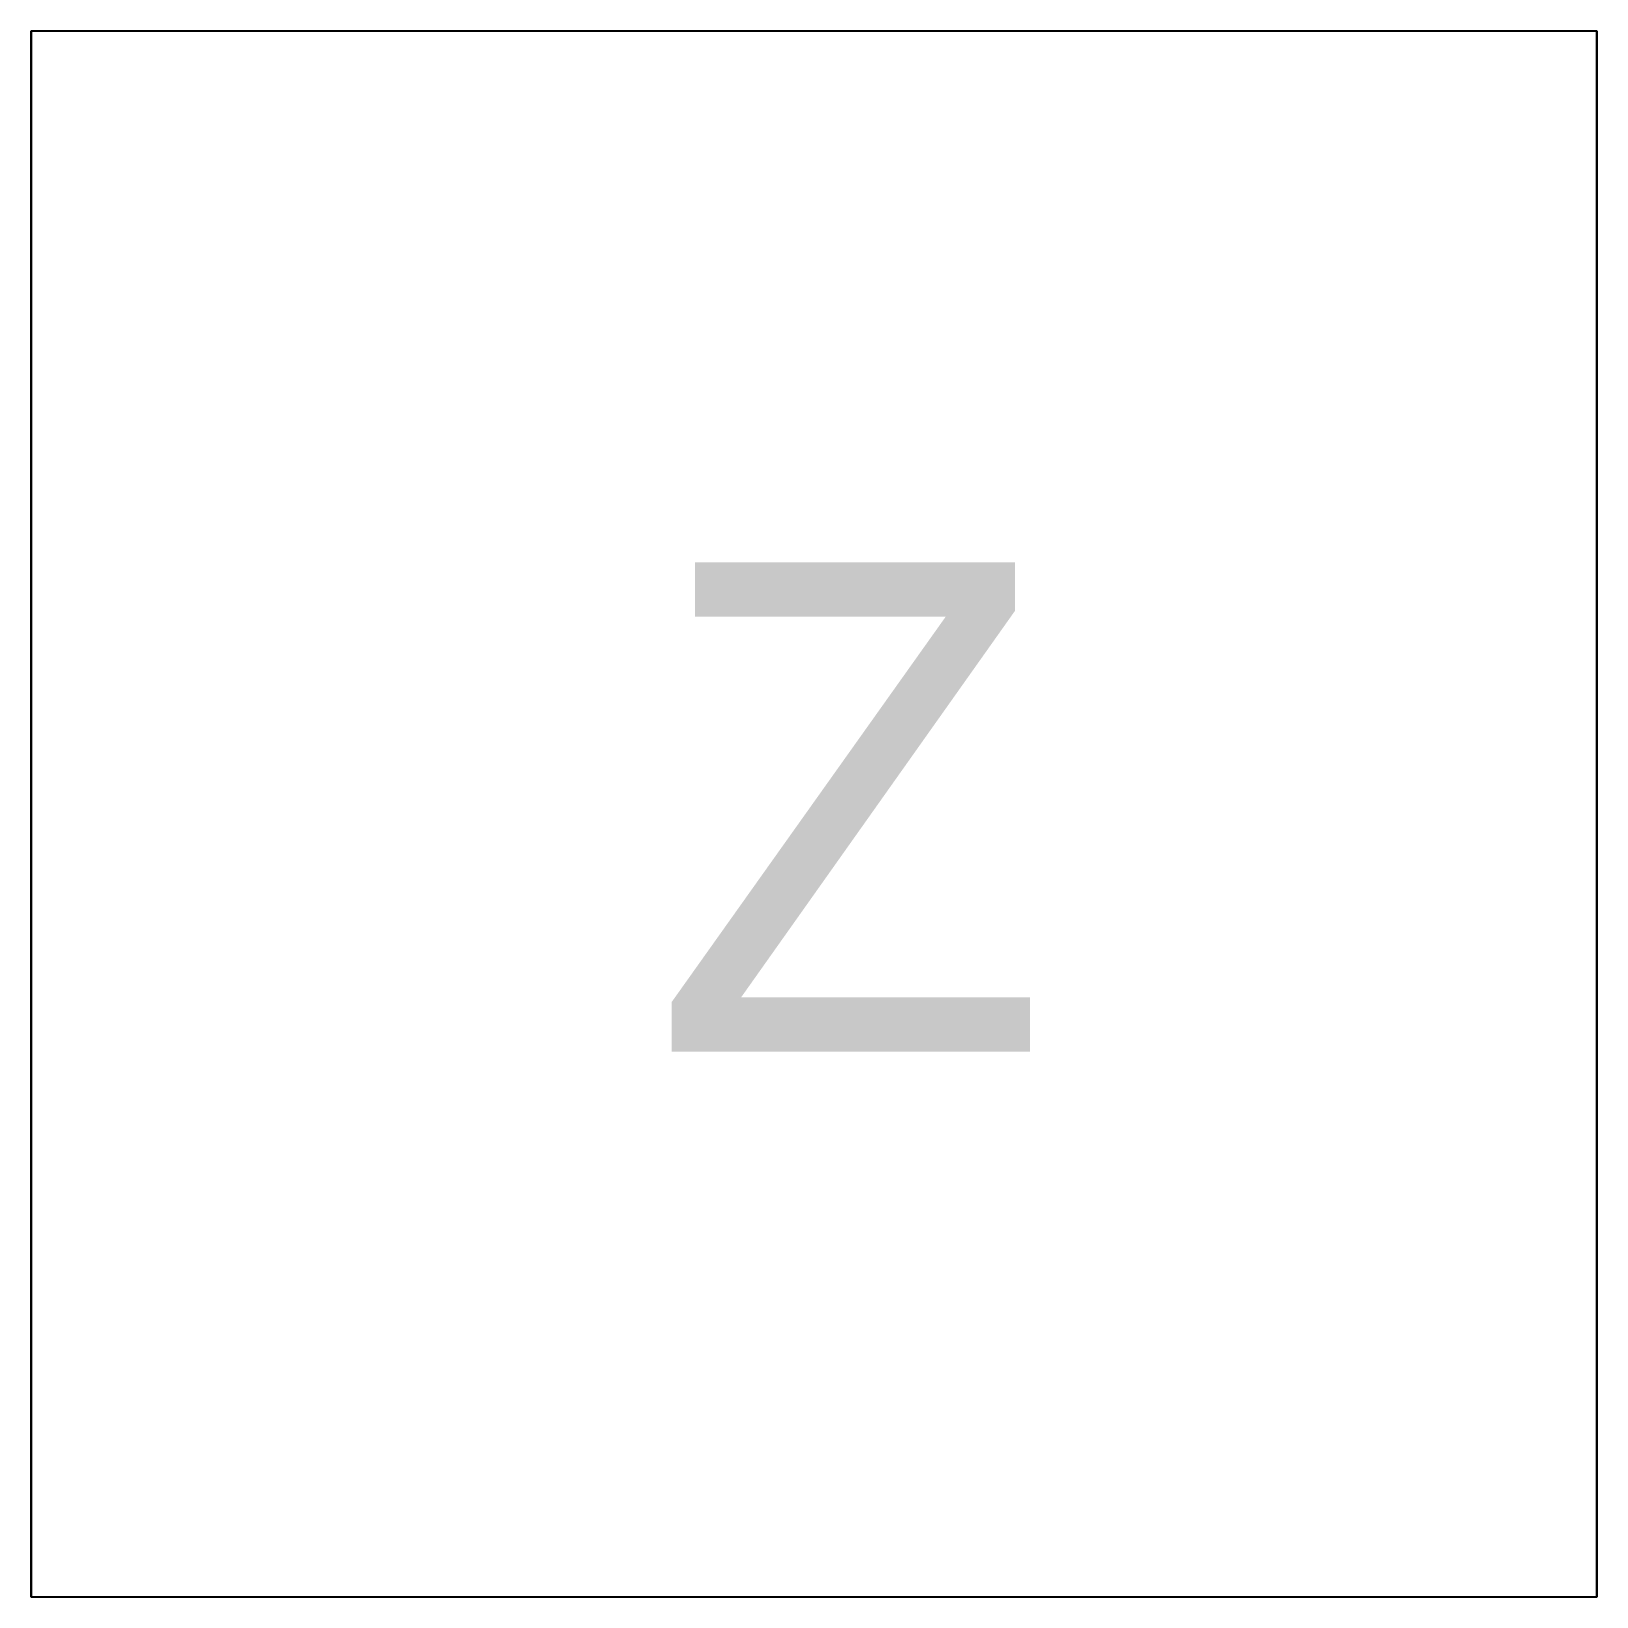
# Model space of a CAD drawing. Header units: millimetres. Extents: x -200 to 200, y -200 to 200.
import ezdxf

# ---------------------------------------------------------------- set-up
doc = ezdxf.new("R2010")
doc.units = ezdxf.units.MM

msp = doc.modelspace()

# ---------------------------------------------------------------- linework, layer by layer
for elevation in [-200, 200]:
    msp.add_lwpolyline([(-200, -200), (200, -200), (200, 200), (-200, 200)], close=True, dxfattribs=dict(elevation=elevation))
at = {"extrusion": (1, 0, 0)}
for elevation in [-200, 200]:
    msp.add_lwpolyline([(200, -200), (-200, -200), (-200, 200), (200, 200)], close=True, dxfattribs=dict(at, elevation=elevation))

# ---------------------------------------------------------------- texts
msp.add_text('Z', height=125).set_placement((-41.66, -60.72, -200))
at = {"extrusion": (-1, 0, 0)}
msp.add_text('X', height=125, dxfattribs=at).set_placement((-41.51, -62.69, 200))
at = {"extrusion": (0, -1, 0)}
msp.add_text('Y', height=125, dxfattribs=at).set_placement((-41.31, -56.09, 200))

doc.saveas('drawing.dxf')
